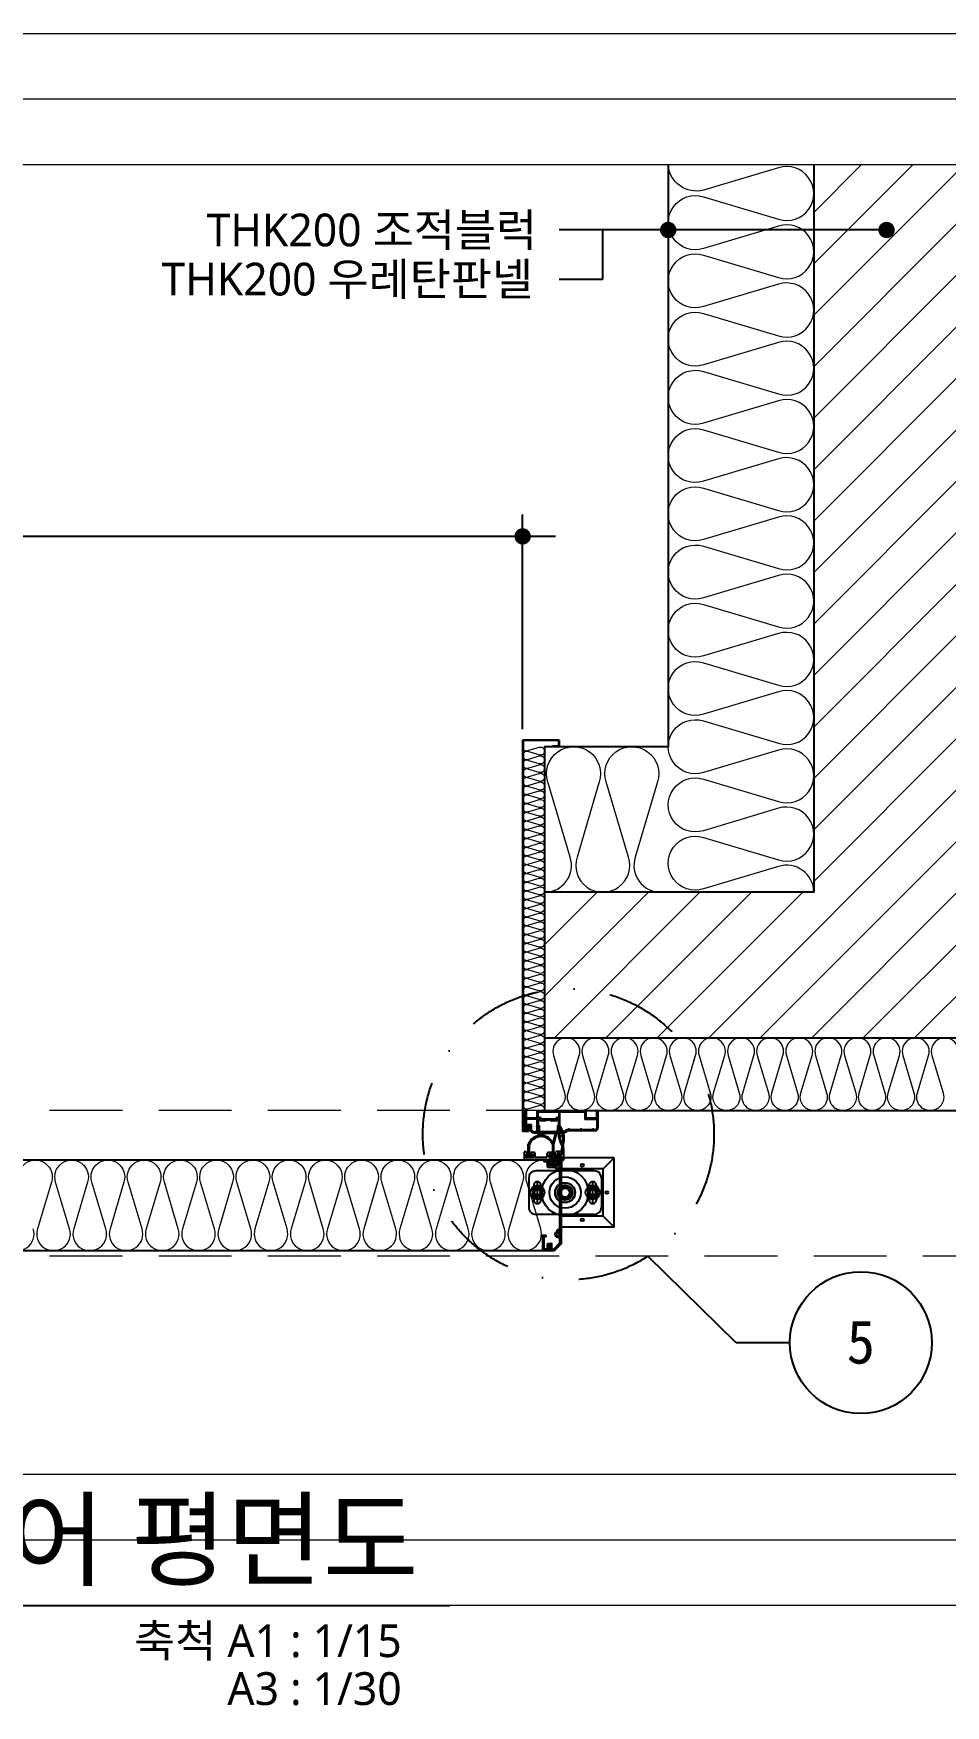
# Model space of a CAD drawing. Header units: millimetres. Extents: x 232323 to 272954, y -5343 to 8721.
# Drawn here: x 235931 to 237184, y 814 to 3112 of the extents above; entities that cross this region are included whole.
import ezdxf
from ezdxf.enums import TextEntityAlignment as Align

# ---------------------------------------------------------------- set-up
doc = ezdxf.new("R2010")
doc.units = ezdxf.units.MM
doc.header["$MEASUREMENT"] = 0
doc.linetypes.add('DASHDOTX2', pattern=[2, 1, -0.5, 0, -0.5])
doc.linetypes.add('HIDDEN', pattern=[0.375, 0.25, -0.125])
doc.layers.get('0').update_dxf_attribs({"linetype": 'CONTINUOUS'})
for name, color, linetype, lineweight in [('A-DIMS', 7, 'CONTINUOUS', 25), ('A-DWXM-DOOR', 4, 'CONTINUOUS', 25), ('A-MKXS-LEAD', 7, 'CONTINUOUS', 25), ('A-MKXS-MAK2', 3, 'DASHDOTX2', 25), ('A-MKXS-TEXT1', 3, 'CONTINUOUS', 25), ('A-MKXS-TEXT2', 7, 'CONTINUOUS', 25), ('A-WAXM-BLOC', 3, 'CONTINUOUS', 25), ('A-XXXX-FIN3', 4, 'CONTINUOUS', 25), ('A-XXXX-HATC', 8, 'CONTINUOUS', 18), ('A-XXXX-HID', 8, 'HIDDEN', 18), ('A-XXXX-INSL2', 8, 'CONTINUOUS', 18), ('A-XXXX-SYMB', 7, 'CONTINUOUS', 25), ('A-XXXX-TXT1', 3, 'CONTINUOUS', 25)]:
    doc.layers.add(name, color=color, linetype=linetype, lineweight=lineweight)
doc.layers.add('A-XXXX-NPLT', color=144, linetype='CONTINUOUS', lineweight=15, plot=False)
doc.styles.add('HY울릉도L', font='')
doc.styles.add('돋움체', font='')
doc.styles.add('맑은고딕', font='malgun.ttf')
doc.styles.get('HY울릉도L').set_extended_font_data('HYwulM')
doc.styles.get('돋움체').set_extended_font_data('DotumChe')
doc.dimstyles.new('CDIM', dxfattribs={"dimtxt": 3, "dimasz": 1.5, "dimexe": 2, "dimexo": 1, "dimgap": 1, "dimtad": 1, "dimdec": 0, "dimrnd": 0.5, "dimzin": 0, "dimdsep": 32, "dimlunit": 6, "dimtxsty": 'HY울릉도L', "dimblk1": '_CIDOT', "dimblk2": '_CIDOT', "dimsah": 1, "dimcen": 5.5, "dimclrd": 2, "dimclre": 2, "dimclrt": 7, "dimadec": 0, "dimazin": 0, "dimtfac": 1, "dimtdec": 0, "dimtix": 1, "dimtmove": 2, "dimatfit": 1, "dimldrblk": '_CIDOT', "dimfxl": 1, "dimtolj": 1, "dimtzin": 0, "dimlwd": -1, "dimarcsym": 0})

# ---------------------------------------------------------------- blocks, each defined once
blk = doc.blocks.new('heater')
at = {"color": 7}
for p, q in [((1933041.6, 129278.3), (1933042.8, 129277.1)), ((1933041.6, 129277.9), (1933042.4, 129277.1)), ((1933041.8, 129278.6), (1933043.1, 129277.3)), ((1933042, 129278.8), (1933043.4, 129277.5)), ((1933042.3, 129279), (1933043.5, 129277.8)), ((1933042.7, 129279), (1933043.5, 129278.2))]:
    blk.add_line(p, q, dxfattribs=at)
blk.add_circle((1933042.6, 129278), 0.97, dxfattribs=at)
blk = doc.blocks.new('rubber bk')
at = {"color": 7}
for p, q in [((1933005.7, 129232.4), (1933005.7, 129222.1)), ((1933006.7, 129233.4), (1933008.2, 129233.4)), ((1933008.2, 129231.9), (1933008.2, 129233.4)), ((1933011.5, 129231.9), (1933008.2, 129231.9)), ((1933008.2, 129225.6), (1933008.2, 129228.9)), ((1933008.7, 129229.4), (1933011.5, 129229.4)), ((1933011.5, 129231.9), (1933011.5, 129229.4)), ((1933014.5, 129231.9), (1933014.5, 129229.4)), ((1933019.3, 129231.9), (1933014.5, 129231.9)), ((1933014.5, 129229.4), (1933017.3, 129229.4)), ((1933017.8, 129228.9), (1933017.8, 129225.6)), ((1933020.3, 129230.9), (1933020.3, 129226.1)), ((1933037.1, 129226.1), (1933037.1, 129230.9)), ((1933042.9, 129231.9), (1933038.1, 129231.9)), ((1933039.6, 129228.9), (1933039.6, 129225.6)), ((1933042.9, 129229.4), (1933040.1, 129229.4)), ((1933042.9, 129231.9), (1933042.9, 129229.4)), ((1933045.9, 129229.4), (1933045.9, 129231.9)), ((1933045.9, 129231.9), (1933049.2, 129231.9)), ((1933048.7, 129229.4), (1933045.9, 129229.4)), ((1933046.2, 129229.4), (1933048.2, 129229.4)), ((1933049.2, 129231.9), (1933049.2, 129232.9)), ((1933049.2, 129225.6), (1933049.2, 129228.9)), ((1933056.7, 129233.4), (1933049.7, 129233.4)), ((1933051.7, 129224.1), (1933051.7, 129231.4)), ((1933051.7, 129231.4), (1933054.2, 129231.4)), ((1933054.2, 129231.4), (1933054.2, 129229.3)), ((1933056.4, 129229), (1933054.5, 129229)), ((1933056.7, 129233.4), (1933056.7, 129229.3)), ((1933005.7, 129222.1), (1933007.7, 129222.1)), ((1933007.7, 129222.6), (1933007.7, 129222.1)), ((1933007.7, 129222.6), (1933049.7, 129222.6)), ((1933017.3, 129225.1), (1933008.7, 129225.1)), ((1933036.1, 129225.1), (1933021.3, 129225.1)), ((1933048.7, 129225.1), (1933040.1, 129225.1)), ((1933049.7, 129222.6), (1933049.7, 129222.1)), ((1933049.7, 129222.1), (1933056.7, 129222.1)), ((1933054.2, 129224.1), (1933051.7, 129224.1)), ((1933054.2, 129224.1), (1933054.2, 129226.2)), ((1933056.4, 129226.5), (1933054.5, 129226.5)), ((1933056.7, 129222.1), (1933056.7, 129226.2))]:
    blk.add_line(p, q, dxfattribs=at)
for centre, radius, start, end in [((1933006.7, 129232.4), 1, 90, 180), ((1933008.7, 129228.9), 0.5, 90, 180), ((1933017.3, 129228.9), 0.5, 0, 90), ((1933019.3, 129230.9), 1, 0, 90), ((1933038.1, 129230.9), 1, 90, 180), ((1933040.1, 129228.9), 0.5, 90, 180), ((1933048.7, 129228.9), 0.5, 0, 90), ((1933049.7, 129232.9), 0.5, 90, 180), ((1933054.5, 129229.3), 0.3, 180, 270), ((1933056.4, 129229.3), 0.3, 270, 0), ((1933008.7, 129225.6), 0.5, 180, 270), ((1933017.3, 129225.6), 0.5, 270, 0), ((1933021.3, 129226.1), 1, 180, 270), ((1933036.1, 129226.1), 1, 270, 0), ((1933040.1, 129225.6), 0.5, 180, 270), ((1933048.7, 129225.6), 0.5, 270, 0), ((1933054.5, 129226.2), 0.3, 90, 180), ((1933056.4, 129226.2), 0.3, 0, 90)]:
    blk.add_arc(centre, radius, start, end, dxfattribs=at)
blk = doc.blocks.new('side rubber')
at = {"color": 4}
for p, q in [((1933119.3, 129317.9), (1933123.9, 129318.5)), ((1933119.4, 129316.9), (1933124, 129317.6)), ((1933122.3, 129305.2), (1933122.1, 129297.2)), ((1933124.3, 129305.2), (1933122.3, 129305.2)), ((1933124.3, 129305.2), (1933124.6, 129297.2)), ((1933117.4, 129293.1), (1933117.4, 129288.1)), ((1933117.9, 129293.6), (1933118.9, 129293.6)), ((1933117.9, 129287.6), (1933118.9, 129287.6)), ((1933119.4, 129293.1), (1933119.4, 129291.6)), ((1933119.4, 129291.6), (1933122.1, 129291.6)), ((1933119.4, 129289.6), (1933119.4, 129288.1)), ((1933119.4, 129289.6), (1933122.1, 129289.6)), ((1933122.1, 129297.2), (1933122.1, 129291.6)), ((1933122.1, 129296.3), (1933122.1, 129292.2)), ((1933122.1, 129289.6), (1933122.1, 129284.4)), ((1933122.1, 129285), (1933122.1, 129289.1)), ((1933124.1, 129283.9), (1933122.6, 129283.9)), ((1933124.6, 129297.2), (1933124.6, 129284.4))]:
    blk.add_line(p, q, dxfattribs=at)
for centre, radius, start, end in [((1933147.5, 129321.2), 29.8, 164.775, 212.4292), ((1933120.2, 129328.6), 1.54, 30.4539, 164.775), ((1933147.5, 129321.2), 28.4, 164.775, 186.6051), ((1933120.2, 129328.6), 0.135, 30.4539, 164.775), ((1933095.9, 129314.3), 28.4, 8.6238, 30.4539), ((1933095.9, 129314.2), 29.8, 342.5101, 30.683), ((1933147.5, 129321.2), 28.4, 188.6238, 211.0933), ((1933095.9, 129314.3), 28.4, 344.1356, 6.6051), ((1933117.9, 129293.1), 0.5, 90, 180), ((1933117.9, 129288.1), 0.5, 180, 270), ((1933118.9, 129293.1), 0.5, 0, 90), ((1933118.9, 129288.1), 0.5, 270, 0), ((1933122.6, 129284.4), 0.5, 180, 270), ((1933124.1, 129284.4), 0.5, 270, 0)]:
    blk.add_arc(centre, radius, start, end, dxfattribs=at)
blk = doc.blocks.new('inner rubber')
at = {"color": 4}
for p, q in [((1933104.5, 129319.6), (1933107.1, 129323.8)), ((1933105.9, 129319.9), (1933108, 129323.3)), ((1933112.9, 129319.9), (1933110.9, 129323.3)), ((1933114.3, 129319.6), (1933111.7, 129323.8)), ((1933126, 129310.3), (1933130.3, 129325.7)), ((1933126.9, 129308.3), (1933131.7, 129325.3)), ((1933091.9, 129292.3), (1933091.9, 129308.3)), ((1933093.4, 129292.3), (1933093.4, 129308)), ((1933125.4, 129292.3), (1933125.4, 129308)), ((1933126.9, 129292.3), (1933126.9, 129308.3)), ((1933089.4, 129290.8), (1933089.4, 129291.8)), ((1933091.9, 129292.3), (1933089.9, 129292.3)), ((1933096.9, 129290.3), (1933089.9, 129290.3)), ((1933096.9, 129292.3), (1933093.4, 129292.3)), ((1933097.4, 129290.8), (1933097.4, 129291.8)), ((1933121.4, 129290.8), (1933121.4, 129291.8)), ((1933121.9, 129292.3), (1933125.4, 129292.3)), ((1933121.9, 129290.3), (1933128.9, 129290.3)), ((1933126.9, 129292.3), (1933128.9, 129292.3)), ((1933129.4, 129290.8), (1933129.4, 129291.8))]:
    blk.add_line(p, q, dxfattribs=at)
for centre, radius, start, end in [((1933107.5, 129323.5), 0.5, 328.552, 148.5535), ((1933111.3, 129323.5), 0.5, 31.4465, 211.448), ((1933131, 129325.5), 0.723, 344.4748, 164.4759), ((1933109.4, 129301.5), 18.8, 105.0232, 158.878), ((1933109.4, 129301.5), 17.3, 22.0317, 157.9683), ((1933109.4, 129301.5), 18.8, 79.2477, 100.7523), ((1933109.4, 129301.5), 18.8, 27.9822, 74.9768), ((1933089.9, 129291.8), 0.5, 90, 180), ((1933089.9, 129290.8), 0.5, 180, 270), ((1933096.9, 129291.8), 0.5, 0, 90), ((1933096.9, 129290.8), 0.5, 270, 0), ((1933121.9, 129291.8), 0.5, 90, 180), ((1933121.9, 129290.8), 0.5, 180, 270), ((1933128.9, 129291.8), 0.5, 0, 90), ((1933128.9, 129290.8), 0.5, 270, 0)]:
    blk.add_arc(centre, radius, start, end, dxfattribs=at)
blk = doc.blocks.new('치마고무사이드보강판1')
at = {"color": 7}
for p, q in [((1933199.3, 129135.3), (1933126.8, 129135.3)), ((1933126.8, 129135.3), (1933126.8, 129120.3)), ((1933184.3, 129120.3), (1933126.8, 129120.3)), ((1933184.3, 129120.3), (1933199.3, 129135.3)), ((1933184.3, 129055.3), (1933184.3, 129120.3)), ((1933199.3, 129040.3), (1933199.3, 129135.3)), ((1933184.3, 129055.3), (1933126.8, 129055.3)), ((1933126.8, 129040.3), (1933126.8, 129055.3)), ((1933184.3, 129055.3), (1933199.3, 129040.3)), ((1933199.3, 129040.3), (1933126.8, 129040.3))]:
    blk.add_line(p, q, dxfattribs=at)
for centre in [(1933155.5, 129125.2), (1933189.2, 129087.8), (1933155.5, 129050.3)]:
    blk.add_circle(centre, 1.95, dxfattribs=at)
blk = doc.blocks.new('A$C788834AB')
at = {"color": 1}
blk.add_lwpolyline([(11.3, 3.8), (4.5, 7.7), (-2.4, 3.8), (-2.4, -4.1), (4.5, -8.1), (11.3, -4.1)], close=True, dxfattribs=at)
for centre, radius in [((4.5, -0.2), 9.75), ((4.5, 0), 4.5), ((4.5, -0.2), 3.8)]:
    blk.add_circle(centre, radius, dxfattribs=at)
blk = doc.blocks.new('하부롤러')
at = {"color": 7}
for p, q in [((1933106.7, 128981.8), (1933026.7, 128981.8)), ((1933016.7, 128971.8), (1933016.7, 128931.8)), ((1933023.7, 128961.8), (1933023.7, 128941.8)), ((1933028.7, 128938.1), (1933028.7, 128965.4)), ((1933033.7, 128961.8), (1933033.7, 128941.8)), ((1933099.7, 128961.8), (1933099.7, 128941.8)), ((1933104.7, 128938.1), (1933104.7, 128965.4)), ((1933109.7, 128961.8), (1933109.7, 128941.8)), ((1933116.7, 128971.8), (1933116.7, 128931.8)), ((1933061.3, 128945.2), (1933061.3, 128944.2)), ((1933066.3, 128944.3), (1933066.2, 128941.7)), ((1933067.1, 128944.3), (1933067.2, 128941.7)), ((1933072, 128945.2), (1933072.1, 128944.2)), ((1933106.7, 128921.8), (1933026.7, 128921.8))]:
    blk.add_line(p, q, dxfattribs=at)
at = {"color": 5}
for radius in [32, 21.5, 13.8, 13.5]:
    blk.add_circle((1933066.7, 128951.8), radius, dxfattribs=at)
at = {"color": 7}
for centre, radius in [((1933066.7, 128951.8), 10.3), ((1933066.7, 128951.8), 7.5), ((1933066.7, 128951.8), 6.12), ((1933063.7, 128943.4), 0.925), ((1933069.7, 128943.4), 0.925)]:
    blk.add_circle(centre, radius, dxfattribs=at)
for centre, radius, start, end in [((1933026.7, 128971.8), 10, 90, 179.9993), ((1933106.7, 128971.8), 10, 0, 90), ((1933028.7, 128961.8), 5, 359.9994, 180), ((1933066.7, 128951.8), 8.5, 309.0319, 230.9681), ((1933104.7, 128961.8), 5, 0, 180.0006), ((1933026.7, 128931.8), 10, 179.9993, 270), ((1933028.7, 128941.8), 5, 180, 0.0006), ((1933062, 128943.6), 0.925, 143.2213, 248.104), ((1933065.9, 128941.7), 0.22, 261.5096, 0.1204), ((1933067.4, 128941.7), 0.22, 179.8796, 278.4904), ((1933071.4, 128943.6), 0.925, 291.896, 36.7787), ((1933104.7, 128941.8), 5, 179.9994, 0), ((1933106.7, 128931.8), 10, 270, 0)]:
    blk.add_arc(centre, radius, start, end, dxfattribs=at)
for p in [(1933024.2, 128952.3), (1933100.2, 128952.3)]:
    blk.add_blockref('A$C788834AB', p, dxfattribs=at)
blk = doc.blocks.new('쫄대1')
at = {"color": 7}
for p, q in [((1931719.4, 129194.8), (1931719.4, 129194.3)), ((1931722.9, 129192.2), (1931721.4, 129191.4)), ((1931721.4, 129191.4), (1931721.4, 129190.9)), ((1931721.4, 129190.9), (1931731.4, 129190.9)), ((1931722.9, 129193.9), (1931722.9, 129192.2)), ((1931724.4, 129193.7), (1931728.4, 129193.7)), ((1931724.4, 129193.7), (1931724.4, 129192.2)), ((1931724.4, 129192.2), (1931728.4, 129192.2)), ((1931728.4, 129193.7), (1931728.4, 129192.2)), ((1931729.9, 129193.9), (1931729.9, 129192.2)), ((1931731.4, 129191.4), (1931729.9, 129192.2)), ((1931731.4, 129191.4), (1931731.4, 129190.9)), ((1931733.4, 129194.8), (1931733.4, 129194.3))]:
    blk.add_line(p, q, dxfattribs=at)
blk.add_ellipse((1931726.4, 129194.8), major_axis=(-7, 0), ratio=0.085714, start_param=3.141593, end_param=6.283185, dxfattribs=at)
at = {"color": 7, "extrusion": (0, 0, -1)}
for centre, major_axis, start_param, end_param in [((1931729.1, 129194.3), (9.64, 0.01), 2.261533, 3.134107), ((1931723.8, 129194.3), (-9.64, 0.01), 3.149078, 4.021652)]:
    blk.add_ellipse(centre, major_axis=major_axis, ratio=0.062704, start_param=start_param, end_param=end_param, dxfattribs=at)
blk = doc.blocks.new('방열슬라이딩도어')
at = {"color": 6}
for p, q in [((1300, 509), (1300, -28.7)), ((1350, 509), (1300, 509)), ((1300.6, 508.4), (1300.6, -28.1)), ((1349.4, 508.4), (1300.6, 508.4)), ((1349.4, 508.4), (1349.4, 500.6)), ((1350, 509), (1350, 500)), ((1349.4, 500.6), (1341, 500.6)), ((1341, 500), (1341, 500.6)), ((1350, 500), (1341, 500)), ((1303.8, 0), (1304.7, 0)), ((1320.3, 0), (1386.6, 0)), ((1402.3, 0), (1402.5, 0)), ((1303.5, -26.5), (1303.5, -0.3)), ((1305, -0.3), (1305, -10)), ((1305, -10), (1320, -10)), ((1305, -20.7), (1305, -26.7)), ((1310.4, -20.7), (1305, -20.7)), ((1307.4, -20.7), (1307.4, -28.1)), ((1308, -20.7), (1307.4, -20.7)), ((1308, -20.7), (1308, -28.7)), ((1310.4, -27.7), (1310.4, -20.7)), ((1320, -10), (1320, -0.3)), ((1321.4, -20.8), (1320.9, -21.3)), ((1320.9, -22), (1321.4, -22.5)), ((1321.5, -13.1), (1321.5, -20.6)), ((1321.5, -22.6), (1321.5, -25.7)), ((1321.8, -12), (1323, -13.2)), ((1321.8, -12.5), (1322.6, -13.3)), ((1322, -11.7), (1323.3, -13.1)), ((1322.2, -11.5), (1323.6, -12.9)), ((1322.5, -11.4), (1323.7, -12.6)), ((1323, -11.3), (1323.7, -12.1)), ((1324.2, -13.5), (1324.2, -12.7)), ((1331.2, -14), (1324.7, -14)), ((1331.7, -13), (1331.7, -13.5)), ((1339.2, -13), (1331.7, -13)), ((1339.2, -13), (1331.7, -13)), ((1339.2, -13.5), (1339.2, -13)), ((1346.2, -14), (1339.7, -14)), ((1346.7, -12.7), (1346.7, -13.5)), ((1348, -11.3), (1347.2, -12.1)), ((1348.4, -11.4), (1347.2, -12.6)), ((1348.7, -11.5), (1347.3, -12.9)), ((1348.9, -11.7), (1347.6, -13.1)), ((1349.1, -12), (1347.9, -13.2)), ((1349.1, -12.5), (1348.3, -13.3)), ((1349.5, -20.6), (1349.5, -12.9)), ((1349.5, -25.7), (1349.5, -22.6)), ((1350.1, -21.3), (1349.6, -20.8)), ((1349.6, -22.5), (1350.1, -22)), ((1386.9, -0.3), (1386.9, -10)), ((1386.9, -10), (1402, -10)), ((1402, -10), (1402, -0.3)), ((1403.5, -1), (1403.5, -23.7)), ((1308, -28.7), (1300, -28.7)), ((1307.4, -28.1), (1300.6, -28.1)), ((1303.5, -27), (1303.5, -26.8)), ((1303.7, -27), (1303.5, -27)), ((1304.7, -27), (1304, -27)), ((1305, -27), (1305, -26.9)), ((1305, -27), (1305, -27)), ((1319.2, -30.7), (1318, -30.7)), ((1319.5, -29.2), (1319.5, -30.4)), ((1320.7, -29.2), (1319.5, -29.2)), ((1321.5, -25.7), (1320.9, -29.1)), ((1349.5, -25.7), (1350.2, -29.1)), ((1351.5, -29.2), (1350.3, -29.2)), ((1351.5, -30.4), (1351.5, -29.2)), ((1353, -30.7), (1351.8, -30.7)), ((1399.5, -27.7), (1362.4, -27.7)), ((1335.8, -68.3), (1329.3, -68.3)), ((1329.3, -68.3), (1329.3, -70.3)), ((1336.3, -76), (1336.3, -68.8)), ((1338.2, -68), (1338.2, -76)), ((1341.2, -67.5), (1338.7, -67.5)), ((1341.2, -69.5), (1341.2, -67.5)), ((1352.8, -67.5), (1349.3, -67.5)), ((1349.3, -69.5), (1349.3, -67.5)), ((1353.3, -75.6), (1353.3, -68)), ((1333.8, -70.3), (1329.3, -70.3)), ((1334.3, -77.5), (1334.3, -70.8)), ((1344.4, -78), (1334.8, -78)), ((1336.3, -76), (1338.2, -76)), ((1340.2, -72), (1340.2, -70)), ((1340.2, -72), (1343.2, -72)), ((1340.2, -75.5), (1340.2, -74)), ((1340.2, -74), (1343.2, -74)), ((1341.2, -69.5), (1340.7, -69.5)), ((1344.4, -76), (1340.7, -76)), ((1343.2, -74), (1343.2, -72)), ((1347.3, -80.8), (1347.3, -83)), ((1349.3, -83), (1347.3, -83)), ((1350.8, -69.5), (1349.3, -69.5)), ((1349.3, -80.8), (1349.3, -83)), ((1350.4, -76.1), (1352.8, -76.1)), ((1350.4, -77.8), (1352.8, -77.8)), ((1351.3, -73.2), (1351.3, -70)), ((1351.3, -166.1), (1351.3, -80.7)), ((1353.3, -168.5), (1353.3, -78.3)), ((1327.3, -172), (1327.3, -191.2)), ((1332.3, -171.5), (1327.8, -171.5)), ((1329.3, -174), (1329.3, -189.2)), ((1332.3, -173.5), (1329.8, -173.5)), ((1332.3, -173.5), (1332.3, -171.5)), ((1334.3, -189.2), (1334.3, -183)), ((1334.8, -182.5), (1339.8, -182.5)), ((1340.3, -190.3), (1340.3, -183)), ((1342.5, -190.6), (1351.2, -181.8)), ((1343.4, -192.7), (1353.2, -182.6)), ((1347.3, -166), (1347.3, -163.9)), ((1349.3, -163.9), (1347.3, -163.9)), ((1349.3, -166), (1349.3, -163.9)), ((1350.4, -169), (1352.8, -169)), ((1350.4, -170.7), (1352.8, -170.7)), ((1351.3, -181.5), (1351.3, -173.6)), ((1353.3, -182.3), (1353.3, -171.2)), ((1327.8, -191.7), (1335.8, -191.7)), ((1329.8, -189.7), (1333.8, -189.7)), ((1336.3, -191.2), (1336.3, -184.5)), ((1336.3, -184.5), (1338.3, -184.5)), ((1338.3, -192.3), (1338.3, -184.5)), ((1343.1, -192.8), (1338.8, -192.8)), ((1342.2, -190.8), (1340.8, -190.8))]:
    blk.add_line(p, q, dxfattribs=at)
blk.add_lwpolyline([(1318, -28), (1319.1, -28, 0.360887), (1319.6, -27.6), (1320, -25.5, 0.046392), (1320, -25.5), (1320, -22.5), (1319.4, -22, -0.414204), (1319.4, -21.3), (1320, -20.7), (1320, -11.5), (1305, -11.5), (1305, -19.2), (1311.6, -19.2, -0.414214), (1311.9, -19.5), (1311.9, -27, 0.137442), (1318, -29.2), (1318, -28, 0.137442)], format="xyb", dxfattribs=at)
for points in [[(1321, -21.3, 0.414204), (1321, -21.9), (1321.6, -22.5), (1321.6, -29.3), (1319.9, -29.3, 0.414214), (1319.6, -29.6), (1319.6, -30.4, 0.414214), (1319.9, -30.7), (1351.1, -30.7, 0.414214), (1351.4, -30.4), (1351.4, -29.6, 0.414214), (1351.1, -29.3), (1349.4, -29.3), (1349.4, -22.5), (1350, -21.9, 0.414204), (1350, -21.3), (1349.4, -20.7), (1348.4, -20.7, 0.414214), (1347.9, -21.2), (1347.9, -29.2), (1343.9, -29.2), (1343.9, -29, 0.414214), (1343.6, -28.7), (1343.2, -28.7, 0.414214), (1342.9, -29), (1342.9, -29.2), (1328.1, -29.2), (1328.1, -29, 0.414214), (1327.8, -28.7), (1327.4, -28.7, 0.414214), (1327.1, -29), (1327.1, -29.2), (1323.1, -29.2), (1323.1, -21.2, 0.414214), (1322.6, -20.7), (1321.7, -20.7)], [(1325.7, -11.5, 0.470454), (1321.5, -9.6), (1321.5, -1.5), (1349.5, -1.5), (1349.5, -9.6, 0.470454), (1345.2, -11.5)], [(1353, -28, 0.414215), (1352.7, -27.7), (1351.8, -27.7, -0.360888), (1351.3, -27.3), (1351, -25.5, -0.046392), (1351, -25.5), (1351, -22.5), (1351.6, -22, 0.414204), (1351.6, -21.3), (1351, -20.7), (1351, -1.5), (1385.4, -1.5), (1385.4, -11.2, 0.414214), (1385.7, -11.5), (1386.9, -11.5), (1402, -11.5), (1402, -23.7, -0.414214), (1399.5, -26.2), (1397.6, -26.2), (1397.6, -25.5, 0.414214), (1397.3, -25.2), (1396.4, -25.2, 0.414214), (1396.1, -25.5), (1396.1, -26.2), (1381.1, -26.2), (1381.1, -25.5, 0.414214), (1380.8, -25.2), (1379.9, -25.2, 0.414214), (1379.6, -25.5), (1379.6, -26.2), (1364.6, -26.2), (1364.6, -25.5, 0.414214), (1364.3, -25.2), (1363.4, -25.2, 0.414214), (1363.1, -25.5), (1363.1, -26.2), (1362.4, -26.2, 0.160398), (1360.3, -26.8, -0.156655), (1353, -29.2)]]:
    blk.add_lwpolyline(points, format="xyb", close=True, dxfattribs=at)
for centre in [(1322.8, -12.3), (1348.1, -12.3)]:
    blk.add_circle(centre, 0.97, dxfattribs=at)
for centre, radius, start, end in [((1402.5, -1), 1, 0, 90), ((1303.8, -0.3), 0.3, 90, 180.1606), ((1304.7, -0.3), 0.3, 0, 90), ((1320.3, -0.3), 0.3, 90, 180), ((1321.3, -21.6), 0.5, 135.0009, 224.9991), ((1322.8, -12.3), 1.5, 345.929, 211.1315), ((1321.3, -20.6), 0.2, 315.0009, 0), ((1321.3, -22.6), 0.2, 0, 44.9991), ((1324.7, -13.5), 0.5, 180, 270), ((1331.2, -13.5), 0.5, 270, 0), ((1339.7, -13.5), 0.5, 180, 270), ((1346.2, -13.5), 0.5, 270, 0), ((1348.1, -12.3), 1.5, 335.9069, 194.071), ((1349.7, -20.6), 0.2, 180, 224.9991), ((1349.7, -22.6), 0.2, 135.0009, 180), ((1349.7, -21.6), 0.5, 315.0009, 44.9991), ((1386.6, -0.3), 0.3, 0, 90), ((1402.3, -0.3), 0.3, 90, 180), ((1304, -26.5), 0.5, 180.1606, 270), ((1304.7, -26.7), 0.3, 270, 0.6758), ((1319, -17.3), 13.5, 230.74, 265.8923), ((1319.2, -30.4), 0.3, 270, 0), ((1320.7, -29), 0.2, 269.9999, 334.9831), ((1321.3, -25.7), 0.2, 334.9831, 0), ((1349.7, -25.7), 0.2, 180, 205.0171), ((1350.3, -29), 0.2, 205.0171, 270.0001), ((1351.8, -30.4), 0.3, 180, 269.9958), ((1353.3, -17.4), 13.3, 268.7966, 306.45), ((1362.4, -29.7), 2, 90, 126.45), ((1399.5, -23.7), 4, 270, 0), ((1335.8, -68.8), 0.5, 0, 90), ((1338.7, -68), 0.5, 90, 180), ((1352.8, -68), 0.5, 0, 90), ((1333.8, -70.8), 0.5, 0, 90), ((1334.8, -77.5), 0.5, 180, 270), ((1340.7, -70), 0.5, 90, 180), ((1340.7, -75.5), 0.5, 180, 270), ((1348.3, -77), 4, 56.251, 303.749), ((1348.3, -77), 2, 32.231, 327.769), ((1350.4, -75.6), 0.5, 212.231, 270), ((1350.4, -78.3), 0.5, 90, 147.769), ((1350.8, -73.2), 0.5, 236.251, 0), ((1350.8, -73.2), 0.5, 236.251, 0), ((1350.8, -80.7), 0.5, 0, 123.749), ((1350.8, -70), 0.5, 0, 90), ((1350.8, -70), 0.5, 0, 90), ((1352.8, -75.6), 0.5, 270, 0), ((1352.8, -78.3), 0.5, 0, 90), ((1327.8, -172), 0.5, 90, 180), ((1329.8, -174), 0.5, 90, 180), ((1334.8, -183), 0.5, 90, 180), ((1339.8, -183), 0.5, 0, 90), ((1348.3, -169.9), 4, 56.251, 303.749), ((1348.3, -169.9), 2, 32.231, 327.769), ((1350.4, -168.5), 0.5, 212.231, 270), ((1350.4, -171.2), 0.5, 90, 147.769), ((1350.8, -166.1), 0.5, 236.251, 0), ((1350.8, -173.6), 0.5, 0, 123.749), ((1350.8, -181.5), 0.5, 318.6584, 0), ((1352.8, -168.5), 0.5, 270, 0), ((1352.8, -171.2), 0.5, 0, 90), ((1352.8, -182.3), 0.5, 306.1547, 0), ((1352.8, -182.3), 0.5, 315.9282, 0), ((1327.8, -191.2), 0.5, 180, 270), ((1329.8, -189.2), 0.5, 180, 270), ((1333.8, -189.2), 0.5, 270, 0), ((1335.8, -191.2), 0.5, 270, 0), ((1338.8, -192.3), 0.5, 180, 270), ((1340.8, -190.3), 0.5, 180, 270), ((1342.2, -190.3), 0.5, 270, 318.6584), ((1343.1, -192.3), 0.5, 270, 318.6584), ((1343.1, -192.3), 0.5, 270, 315.9282)]:
    blk.add_arc(centre, radius, start, end, dxfattribs=at)
at = {"layer": 'A-DWXM-DOOR'}
for p, q in [((1337.3, -68), (34.4, -68)), ((1337.3, -76), (1337.3, -68)), ((1337.3, -192.5), (34.4, -192.5)), ((1337.3, -184.5), (1337.3, -192.5))]:
    blk.add_line(p, q, dxfattribs=at)
at = {"layer": 'A-XXXX-HID', "ltscale": 400}
for p, q in [((2700, 0), (-2700, 0)), ((2700, -200), (-2700, -200))]:
    blk.add_line(p, q, dxfattribs=at)
at = {"layer": 'A-XXXX-INSL2'}
for points in [[(583.6, -162.3, 1.37259), (627.6, -162.3)], [(608.5, -98.1, -1.37259), (652.5, -98.1), (633.4, -162.3, 1.37259), (677.4, -162.3), (658.3, -98.1, -1.37259), (702.3, -98.1), (683.2, -162.3, 1.37259), (727.2, -162.3), (708.1, -98.1, -1.37259), (752.1, -98.1), (733, -162.3, 1.37259), (777, -162.3), (757.9, -98.1, -1.37259), (801.9, -98.1), (782.8, -162.3, 1.37259), (826.8, -162.3), (807.7, -98.1, -1.37259), (851.7, -98.1), (832.6, -162.3, 1.37259), (876.6, -162.3), (857.5, -98.1, -1.37259), (901.5, -98.1), (882.4, -162.3, 1.37259), (926.4, -162.3), (907.3, -98.1, -1.37259), (951.3, -98.1), (932.2, -162.3, 1.37259), (976.2, -162.3), (957.1, -98.1, -1.37259), (1001.1, -98.1), (982, -162.3, 1.37259), (1026, -162.3), (1006.9, -98.1, -1.37259), (1050.9, -98.1), (1031.8, -162.3, 1.37259), (1075.8, -162.3), (1056.7, -98.1, -1.37259), (1100.7, -98.1), (1081.6, -162.3, 1.37259), (1125.6, -162.3), (1106.5, -98.1, -1.37259), (1150.5, -98.1), (1131.4, -162.3, 1.37259), (1175.4, -162.3), (1156.3, -98.1, -1.37259), (1200.3, -98.1), (1181.2, -162.3, 1.37259), (1225.2, -162.3), (1206.1, -98.1, -1.37259), (1250.1, -98.1), (1231, -162.3, 1.37259), (1275, -162.3), (1255.9, -98.1, -1.37259), (1299.9, -98.1), (1280.8, -162.3, 1.37259), (1324.8, -162.3), (1305.7, -98.1, -0.509267), (1327.7, -68)]]:
    blk.add_lwpolyline(points, format="xyb", dxfattribs=at)
for name, p in [('side rubber', (-1931768.6, -129352.4)), ('rubber bk', (-1931703.4, -129289.5)), ('쫄대1', (-1930381.2, -129262)), ('치마고무사이드보강판1', (-1931773.5, -129200.3)), ('하부롤러', (-1931708.4, -129064.4)), ('heater', (-1931700.7, -129353))]:
    blk.add_blockref(name, p)
at = {"color": 4}
blk.add_blockref('inner rubber', (-1931784.1, -129354.4), dxfattribs=at)
blk = doc.blocks.new('_CIDOT')
at = {"color": 0, "linetype": 'ByBlock'}
blk.add_line((2, 0), (-1, 0), dxfattribs=at)
at = {"color": 0, "linetype": 'ByBlock', "const_width": 0.5}
blk.add_lwpolyline([(-0.25, 0, 1), (0.25, 0, 1)], format="xyb", close=True, dxfattribs=at)
blk = doc.blocks.new('*D84')
at = {"layer": 'A-DIMS', "lineweight": -2, "transparency": 16777216}
for p, q in [((234003.3, 2155.5), (234003.3, 2450.5)), ((236603.3, 2155.5), (236603.3, 2450.5))]:
    blk.add_line(p, q, dxfattribs=at)
at = {"layer": 'A-DIMS', "transparency": 16777216}
blk.add_line((236580.8, 2420.5), (234025.8, 2420.5), dxfattribs=at)
at = {"layer": 'A-DIMS', "transparency": 16777216, "xscale": 22.5, "yscale": 22.5, "zscale": 22.5, "rotation": 180}
blk.add_blockref('_CIDOT', (234003.3, 2420.5), dxfattribs=at)
at = {"layer": 'A-DIMS', "transparency": 16777216, "xscale": 22.5, "yscale": 22.5, "zscale": 22.5}
blk.add_blockref('_CIDOT', (236603.3, 2420.5), dxfattribs=at)
at = {"layer": 'A-DIMS', "color": 3, "transparency": 16777216, "insert": (235303.3, 2467.3), "char_height": 45, "attachment_point": 5, "style": '맑은고딕'}
blk.add_mtext('\\A1;2,600(도어 폭)', dxfattribs=at)

msp = doc.modelspace()

# ---------------------------------------------------------------- hatches: boundary and pattern name
at = {"layer": 'A-XXXX-HATC'}
h = msp.add_hatch(dxfattribs=at)
h.set_pattern_fill('ANSI31', color=256, scale=400)
h.set_pattern_definition([(45, (-220, 4927.364), (-35.355339, 35.355339), [])])
h.paths.add_polyline_path([(233603.3, 2931.5), (233403.3, 2931.5), (233403.3, 1931.5), (232503.3, 1931.5), (232503.3, 1731.5), (233973.3, 1731.5), (233973.3, 1931.5), (233603.3, 1931.5)])
h.paths.add_polyline_path([(238103.3, 1931.5), (237203.3, 1931.5), (237203.3, 2931.5), (237003.3, 2931.5), (237003.3, 1931.5), (236633.3, 1931.5), (236633.3, 1731.5), (238103.3, 1731.5)])

# ---------------------------------------------------------------- linework, layer by layer
at = {"layer": 'A-MKXS-LEAD'}
for p, q in [((237103.3, 2841.5), (236653.3, 2841.5)), ((236713.3, 2774), (236713.3, 2841.5)), ((236653.3, 2774), (236713.3, 2774))]:
    msp.add_line(p, q, dxfattribs=at)
at = {"layer": 'A-MKXS-LEAD', "const_width": 11.3}
for points in [[(236808.9, 2841.5, -1), (236797.7, 2841.5, -1)], [(237108.9, 2841.5, -1), (237097.7, 2841.5, -1)]]:
    msp.add_lwpolyline(points, format="xyb", close=True, dxfattribs=at)
at = {"layer": 'A-MKXS-MAK2', "linetype": 'Continuous'}
for p, q in [((236896.5, 1312.7), (236775.5, 1431.5)), ((236970.5, 1312.7), (236896.5, 1312.7))]:
    msp.add_line(p, q, dxfattribs=at)
at = {"layer": 'A-MKXS-MAK2', "ltscale": 100}
msp.add_circle((236666.2, 1599.1), 200, dxfattribs=at)
at = {"layer": 'A-MKXS-MAK2', "linetype": 'Continuous'}
msp.add_circle((237068, 1312.7), 97.5, dxfattribs=at)
at = {"layer": 'A-WAXM-BLOC'}
msp.add_lwpolyline([(237003.3, 2931.5), (237003.3, 1931.5), (236633.3, 1931.5), (236633.3, 1731.5), (238103.3, 1731.5)], dxfattribs=at)
at = {"layer": 'A-XXXX-FIN3'}
for points in [[(236803.3, 2931.5), (236803.3, 2131.5), (236633.3, 2131.5), (236633.3, 1931.5)], [(236633.3, 1731.5), (236633.3, 1631.5), (238103.3, 1631.5)]]:
    msp.add_lwpolyline(points, dxfattribs=at)
at = {"layer": 'A-XXXX-INSL2'}
for points in [[(237003.3, 1931.5, 0.509267), (236954.8, 1966.9), (236851.8, 1936.2, -1.37259), (236851.8, 2006.9), (236954.8, 1976.2, 1.37259), (236954.8, 2046.9), (236851.8, 2016.2, -1.37259), (236851.8, 2086.9), (236954.8, 2056.2, 1.37259), (236954.8, 2126.9), (236851.8, 2096.2, -1.37259), (236851.8, 2166.9), (236954.8, 2136.2, 1.37259), (236954.8, 2206.9), (236851.8, 2176.2, -1.37259), (236851.8, 2246.9), (236954.8, 2216.2, 1.37259), (236954.8, 2286.9), (236851.8, 2256.2, -1.37259), (236851.8, 2326.9), (236954.8, 2296.2, 1.37259), (236954.8, 2366.9), (236851.8, 2336.2, -1.37259), (236851.8, 2406.9), (236954.8, 2376.2, 1.37259), (236954.8, 2446.9), (236851.8, 2416.2, -1.37259), (236851.8, 2486.9), (236954.8, 2456.2, 1.37259), (236954.8, 2526.9), (236851.8, 2496.2, -1.37259), (236851.8, 2566.9), (236954.8, 2536.2, 1.37259), (236954.8, 2606.9), (236851.8, 2576.2, -1.37259), (236851.8, 2646.9), (236954.8, 2616.2, 1.37259), (236954.8, 2686.9), (236851.8, 2656.2, -1.37259), (236851.8, 2726.9), (236954.8, 2696.2, 1.37259), (236954.8, 2766.9), (236851.8, 2736.2, -1.37259), (236851.8, 2806.9), (236954.8, 2776.2, 1.37259), (236954.8, 2846.9), (236851.8, 2816.2, -1.37259), (236851.8, 2886.9), (236954.8, 2856.2, 1.37259), (236954.8, 2926.9), (236851.8, 2896.2, -0.471828), (236803.3, 2931.5)], [(236603.3, 2131.5, 0.509267), (236610.6, 2126.2), (236626, 2130.8, -1.37259), (236626, 2120.2), (236610.6, 2124.8, 1.37259), (236610.6, 2114.2), (236626, 2118.8, -1.37259), (236626, 2108.2), (236610.6, 2112.8, 1.37259), (236610.6, 2102.2), (236626, 2106.8, -1.37259), (236626, 2096.2), (236610.6, 2100.8, 1.37259), (236610.6, 2090.2), (236626, 2094.8, -1.37259), (236626, 2084.2), (236610.6, 2088.8, 1.37259), (236610.6, 2078.2), (236626, 2082.8, -1.37259), (236626, 2072.2), (236610.6, 2076.8, 1.37259), (236610.6, 2066.2), (236626, 2070.8, -1.37259), (236626, 2060.2), (236610.6, 2064.8, 1.37259), (236610.6, 2054.2), (236626, 2058.8, -1.37259), (236626, 2048.2), (236610.6, 2052.8, 1.37259), (236610.6, 2042.2), (236626, 2046.8, -1.37259), (236626, 2036.2), (236610.6, 2040.8, 1.37259), (236610.6, 2030.2), (236626, 2034.8, -1.37259), (236626, 2024.2), (236610.6, 2028.8, 1.37259), (236610.6, 2018.2), (236626, 2022.8, -1.37259), (236626, 2012.2), (236610.6, 2016.8, 1.37259), (236610.6, 2006.2), (236626, 2010.8, -1.37259), (236626, 2000.2), (236610.6, 2004.8, 1.37259), (236610.6, 1994.2), (236626, 1998.8, -1.37259), (236626, 1988.2), (236610.6, 1992.8, 1.37259), (236610.6, 1982.2), (236626, 1986.8, -1.37259), (236626, 1976.2), (236610.6, 1980.8, 1.37259), (236610.6, 1970.2), (236626, 1974.8, -1.37259), (236626, 1964.2), (236610.6, 1968.8, 1.37259), (236610.6, 1958.2), (236626, 1962.8, -1.37259), (236626, 1952.2), (236610.6, 1956.8, 1.37259), (236610.6, 1946.2), (236626, 1950.8, -1.37259), (236626, 1940.2), (236610.6, 1944.8, 1.37259), (236610.6, 1934.2), (236626, 1938.8, -1.37259), (236626, 1928.2), (236610.6, 1932.8, 1.37259), (236610.6, 1922.2), (236626, 1926.8, -1.37259), (236626, 1916.2), (236610.6, 1920.8, 1.37259), (236610.6, 1910.2), (236626, 1914.8, -1.37259), (236626, 1904.2), (236610.6, 1908.8, 1.37259), (236610.6, 1898.2), (236626, 1902.8, -1.37259), (236626, 1892.2), (236610.6, 1896.8, 1.37259), (236610.6, 1886.2), (236626, 1890.8, -1.37259), (236626, 1880.2), (236610.6, 1884.8, 1.37259), (236610.6, 1874.2), (236626, 1878.8, -1.37259), (236626, 1868.2), (236610.6, 1872.8, 1.37259), (236610.6, 1862.2), (236626, 1866.8, -1.37259), (236626, 1856.2), (236610.6, 1860.8, 1.37259), (236610.6, 1850.2), (236626, 1854.8, -1.37259), (236626, 1844.2), (236610.6, 1848.8, 1.37259), (236610.6, 1838.2), (236626, 1842.8, -1.37259), (236626, 1832.2), (236610.6, 1836.8, 1.37259), (236610.6, 1826.2), (236626, 1830.8, -1.37259), (236626, 1820.2), (236610.6, 1824.8, 1.37259), (236610.6, 1814.2), (236626, 1818.8, -1.37259), (236626, 1808.2), (236610.6, 1812.8, 1.37259), (236610.6, 1802.2), (236626, 1806.8, -1.37259), (236626, 1796.2), (236610.6, 1800.8, 1.37259), (236610.6, 1790.2), (236626, 1794.8, -1.37259), (236626, 1784.2), (236610.6, 1788.8, 1.37259), (236610.6, 1778.2), (236626, 1782.8, -1.37259), (236626, 1772.2), (236610.6, 1776.8, 1.37259), (236610.6, 1766.2), (236626, 1770.8, -1.37259), (236626, 1760.2), (236610.6, 1764.8, 1.37259), (236610.6, 1754.2), (236626, 1758.8, -1.37259), (236626, 1748.2), (236610.6, 1752.8, 1.37259), (236610.6, 1742.2), (236626, 1746.8, -1.37259), (236626, 1736.2), (236610.6, 1740.8, 1.37259), (236610.6, 1730.2), (236626, 1734.8, -1.37259), (236626, 1724.2), (236610.6, 1728.8, 1.37259), (236610.6, 1718.2), (236626, 1722.8, -1.37259), (236626, 1712.2), (236610.6, 1716.8, 1.37259), (236610.6, 1706.2), (236626, 1710.8, -1.37259), (236626, 1700.2), (236610.6, 1704.8, 1.37259), (236610.6, 1694.2), (236626, 1698.8, -1.37259), (236626, 1688.2), (236610.6, 1692.8, 1.37259), (236610.6, 1682.2), (236626, 1686.8, -1.37259), (236626, 1676.2), (236610.6, 1680.8, 1.37259), (236610.6, 1670.2), (236626, 1674.8, -1.37259), (236626, 1664.2), (236610.6, 1668.8, 1.37259), (236610.6, 1658.2), (236626, 1662.8, -1.37259), (236626, 1652.2), (236610.6, 1656.8, 1.37259), (236610.6, 1646.2), (236626, 1650.8, -1.37259), (236626, 1640.2), (236610.6, 1644.8, 1.37259), (236610.6, 1634.2), (236626, 1638.8, -0.471828), (236633.3, 1633.5)], [(236633.3, 1931.5, 0.509267), (236668.6, 1980), (236638, 2083.1, -1.37259), (236708.6, 2083.1), (236678, 1980, 1.37259), (236748.6, 1980), (236718, 2083.1, -1.37259), (236788.6, 2083.1), (236758, 1980, 0.509267), (236793.3, 1931.5)], [(237201, 1707.3, 1.37259), (237165.7, 1707.3), (237181, 1655.8, -1.37259), (237145.7, 1655.8), (237161, 1707.3, 1.37259), (237125.7, 1707.3), (237141, 1655.8, -1.37259), (237105.7, 1655.8), (237121, 1707.3, 1.37259), (237085.7, 1707.3), (237101, 1655.8, -1.37259), (237065.7, 1655.8), (237081, 1707.3, 1.37259), (237045.7, 1707.3), (237061, 1655.8, -1.37259), (237025.7, 1655.8), (237041, 1707.3, 1.37259), (237005.7, 1707.3), (237021, 1655.8, -1.37259), (236985.7, 1655.8), (237001, 1707.3, 1.37259), (236965.7, 1707.3), (236981, 1655.8, -1.37259), (236945.7, 1655.8), (236961, 1707.3, 1.37259), (236925.7, 1707.3), (236941, 1655.8, -1.37259), (236905.7, 1655.8), (236921, 1707.3, 1.37259), (236885.7, 1707.3), (236901, 1655.8, -1.37259), (236865.7, 1655.8), (236881, 1707.3, 1.37259), (236845.7, 1707.3), (236861, 1655.8, -1.37259), (236825.7, 1655.8), (236841, 1707.3, 1.37259), (236805.7, 1707.3), (236821, 1655.8, -1.37259), (236785.7, 1655.8), (236801, 1707.3, 1.37259), (236765.7, 1707.3), (236781, 1655.8, -1.37259), (236745.7, 1655.8), (236761, 1707.3, 1.37259), (236725.7, 1707.3), (236741, 1655.8, -1.37259), (236705.7, 1655.8), (236721, 1707.3, 1.37259), (236685.7, 1707.3), (236701, 1655.8, -1.37259), (236665.7, 1655.8), (236681, 1707.3, 1.37259), (236645.7, 1707.3), (236661, 1655.8, -0.471828), (236643.3, 1631.5)]]:
    msp.add_lwpolyline(points, format="xyb", dxfattribs=at)
at = {"layer": 'A-XXXX-NPLT'}
for points in [[(238283.3, 951.5), (232323.3, 951.5), (232323.3, 3111.5), (238283.3, 3111.5)], [(238193.3, 1041.5), (232413.3, 1041.5), (232413.3, 3021.5), (238193.3, 3021.5)], [(238103.3, 1131.5), (232503.3, 1131.5), (232503.3, 2931.5), (238103.3, 2931.5)]]:
    msp.add_lwpolyline(points, close=True, dxfattribs=at)
at = {"layer": 'A-XXXX-SYMB'}
msp.add_line((234103.3, 951.5), (236503.3, 951.5), dxfattribs=at)

# ---------------------------------------------------------------- block references
msp.add_blockref('방열슬라이딩도어', (235303.3, 1631.5))

# ---------------------------------------------------------------- texts
at = {"layer": 'A-MKXS-TEXT1', "style": '맑은고딕'}
for s, p in [('THK200 조적블럭', (236169.1, 2841.5)), ('THK200 우레탄판넬', (236107.1, 2774))]:
    msp.add_text(s, height=45, dxfattribs=at).set_placement(p, align=Align.MIDDLE_LEFT)
at = {"layer": 'A-MKXS-TEXT2', "style": '돋움체'}
msp.add_text('5', height=60, dxfattribs=at).set_placement((237068, 1313.5), align=Align.MIDDLE)
at = {"layer": 'A-XXXX-TXT1', "style": '맑은고딕'}
msp.add_text('전동양개 슬라이딩도어 평면도', height=105, dxfattribs=at).set_placement((236460.4, 958.3), align=Align.BOTTOM_RIGHT)
for s, p in [('축척 A1 : 1/15', (236437.1, 925.7)), ('A3 : 1/30', (236437.1, 860))]:
    msp.add_text(s, height=45, dxfattribs=at).set_placement(p, align=Align.TOP_RIGHT)

# ---------------------------------------------------------------- dimensions: what is measured, and where the dimension line sits
at = {"layer": 'A-DIMS'}
dim = msp.add_linear_dim(base=(234003.3, 2420.5), p1=(236603.3, 2140.5), p2=(234003.3, 2140.5), angle=180, text='<>(도어 폭)', dimstyle='CDIM', override={"dimscale": 15, "dimtxsty": '맑은고딕', "dimclrd": 256, "dimclre": 256, "dimclrt": 3}, dxfattribs=at)
dim.commit()
dim.dimension.update_dxf_attribs({"geometry": '*D84', "text_midpoint": (235303.3, 2467.3)})

doc.saveas('drawing.dxf')
